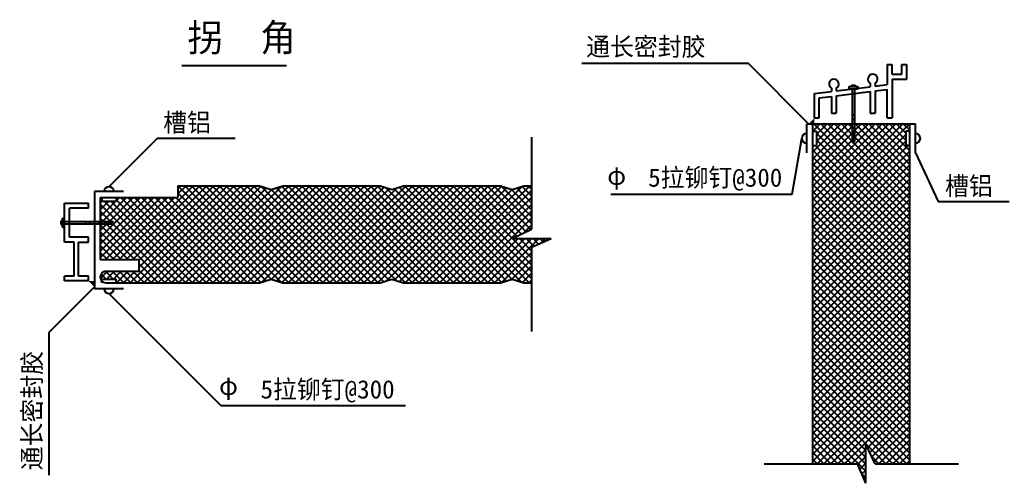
# Model space of a CAD drawing. Header units: metres. Extents: x 2286 to 19880, y 1529 to 20368.
# Drawn here: x 9431 to 19614, y 9491 to 14258 of the extents above; entities that cross this region are included whole.
import ezdxf

# ---------------------------------------------------------------- set-up
doc = ezdxf.new("R2010")
doc.units = ezdxf.units.M
for name, color, linetype in [('1', 2, 'Continuous'), ('2', 3, 'Continuous'), ('3', 4, 'Continuous'), ('4', 5, 'Continuous'), ('5', 6, 'Continuous')]:
    doc.layers.add(name, color=color, linetype=linetype)

msp = doc.modelspace()

# ---------------------------------------------------------------- linework, layer by layer
msp.add_line((11099.86, 13787.58), (12174.88, 13787.58))
at = {"layer": '1'}
for p, q in [((17529.64, 12887.77), (17529.64, 13187.77)), ((17529.64, 13187.77), (18649.64, 13187.77)), ((17589.64, 13187.77), (17589.64, 9687.77)), ((18589.64, 9687.77), (18589.64, 13187.77)), ((18649.64, 12887.77), (18649.64, 13187.77)), ((11059.28, 12550.74), (11059.28, 12430.74)), ((11059.28, 12550.74), (11899.28, 12550.74)), ((11899.28, 12550.74), (12019.28, 12510.74)), ((12019.28, 12510.74), (12139.28, 12550.74)), ((12139.28, 12550.74), (13139.28, 12550.74)), ((13139.28, 12550.74), (13259.28, 12510.74)), ((13259.28, 12510.74), (13379.28, 12550.74)), ((13379.28, 12550.74), (14379.28, 12550.74)), ((14379.28, 12550.74), (14499.28, 12510.74)), ((14499.28, 12510.74), (14619.28, 12550.74)), ((14619.28, 12550.74), (14699.28, 12550.74)), ((10199.28, 12490.74), (10199.28, 11490.74)), ((10499.28, 12490.74), (10199.28, 12490.74)), ((10259.28, 12430.74), (10259.28, 12150.74)), ((10259.28, 12430.74), (11059.28, 12430.74)), ((10259.28, 11910.74), (10259.28, 11790.74)), ((10259.28, 11790.74), (10659.28, 11790.74)), ((10659.28, 11670.74), (10659.28, 11790.74)), ((10319.28, 11670.74), (10659.28, 11670.74)), ((10319.28, 11550.74), (11899.28, 11550.74)), ((11899.28, 11550.74), (12019.28, 11590.74)), ((12019.28, 11590.74), (12139.28, 11550.74)), ((12139.28, 11550.74), (13139.28, 11550.74)), ((13139.28, 11550.74), (13259.28, 11590.74)), ((13259.28, 11590.74), (13379.28, 11550.74)), ((13379.28, 11550.74), (14379.28, 11550.74)), ((14379.28, 11550.74), (14499.28, 11590.74)), ((14499.28, 11590.74), (14619.28, 11550.74)), ((14619.28, 11550.74), (14699.28, 11550.74)), ((10499.28, 11490.74), (10199.28, 11490.74))]:
    msp.add_line(p, q, dxfattribs=at)
msp.add_arc((10319.28, 11610.74), 60, 90, 270, dxfattribs=at)
at = {"layer": '2'}
for p, q in [((16929.64, 13807.77), (15215.16, 13807.77)), ((17549.64, 13187.77), (16929.64, 13807.77)), ((10849.28, 13040.74), (10349.28, 12540.74)), ((10849.28, 13040.74), (11649.28, 13040.74)), ((14699.28, 13050.74), (14699.28, 12102.61)), ((17380.57, 12462.77), (17479.64, 13037.77)), ((17589.64, 13112.77), (17629.64, 13112.77)), ((17629.64, 13112.77), (17629.64, 12962.77)), ((18549.64, 13112.77), (18549.64, 12962.77)), ((18589.64, 13112.77), (18549.64, 13112.77)), ((17589.64, 12962.77), (17629.64, 12962.77)), ((18589.64, 12962.77), (18549.64, 12962.77)), ((18649.64, 12887.77), (18883.22, 12387.77)), ((10274.28, 12430.74), (10274.28, 12390.74)), ((10424.28, 12430.74), (10424.28, 12390.74)), ((15514.64, 12462.77), (17380.57, 12462.77)), ((10274.28, 12390.74), (10424.28, 12390.74)), ((18883.22, 12387.77), (19614.04, 12387.77)), ((14499.28, 12006.41), (14699.28, 12102.61)), ((14499.28, 12006.41), (14899.28, 12006.41)), ((14699.28, 11918.15), (14899.28, 12006.41)), ((14699.28, 11918.15), (14699.28, 11050.74)), ((14699.28, 11918.15), (14699.28, 11050.74)), ((10199.28, 11510.74), (9729.28, 11040.74)), ((10274.28, 11590.74), (10424.28, 11590.74)), ((10274.28, 11550.74), (10274.28, 11590.74)), ((10424.28, 11550.74), (10424.28, 11590.74)), ((11499.28, 10290.74), (10349.28, 11440.74)), ((9729.28, 11040.74), (9729.28, 9572.8)), ((11499.28, 10290.74), (13399.26, 10290.74)), ((18235.16, 9690.61), (18136.8, 9890.61)), ((18136.8, 9490.61), (18136.8, 9890.61)), ((17092.47, 9690.61), (18054.1, 9690.61)), ((18136.8, 9490.61), (18054.1, 9690.61)), ((18235.16, 9690.61), (19092.47, 9690.61)), ((18235.16, 9690.61), (19092.47, 9690.61))]:
    msp.add_line(p, q, dxfattribs=at)
for centre, start, end in [((17529.64, 13037.77), 90, 270), ((18649.64, 13037.77), 270, 90), ((10349.28, 12490.74), 0, 180), ((10349.28, 11490.74), 180, 0)]:
    msp.add_arc(centre, 50, start, end, dxfattribs=at)
for points in [[(17609.64, 13247.77), (17609.64, 13187.77), (17549.64, 13187.77)], [(10199.28, 11510.74), (10199.28, 11570.74), (10139.28, 11570.74)]]:
    msp.add_solid(points, dxfattribs=at)
at = {"layer": '5'}
for p, q in [((18359.64, 13797.77), (18359.64, 13591.52)), ((18359.64, 13797.77), (18409.64, 13797.77)), ((18409.64, 13697.77), (18409.64, 13797.77)), ((18509.64, 13697.77), (18509.64, 13797.77)), ((18509.64, 13797.77), (18559.64, 13797.77)), ((18559.64, 13647.77), (18559.64, 13797.77)), ((18409.64, 13697.77), (18509.64, 13697.77)), ((18409.64, 13647.77), (18559.64, 13647.77)), ((18409.64, 13647.77), (18409.64, 13247.77)), ((17784.64, 13554.47), (17784.64, 13519.65)), ((17834.64, 13525.9), (18184.64, 13569.65)), ((17834.64, 13554.47), (17834.64, 13525.9)), ((17964.64, 13570.27), (18054.64, 13570.27)), ((17964.64, 13570.27), (17964.64, 13547.77)), ((17964.64, 13547.77), (18054.64, 13547.77)), ((17991.64, 13583.77), (17991.64, 13570.27)), ((17991.64, 13583.77), (18027.64, 13583.77)), ((17996.14, 13547.77), (17996.14, 13005.27)), ((18023.14, 13547.77), (18023.14, 13005.27)), ((18027.64, 13583.77), (18027.64, 13570.27)), ((18054.64, 13570.27), (18054.64, 13547.77)), ((18184.64, 13604.47), (18184.64, 13569.65)), ((18234.64, 13604.47), (18234.64, 13575.9)), ((18234.64, 13575.9), (18359.64, 13591.52)), ((17609.64, 13497.77), (17784.64, 13519.65)), ((17609.64, 13247.77), (17609.64, 13497.77)), ((17659.64, 13454.02), (17784.64, 13469.65)), ((17659.64, 13247.77), (17659.64, 13454.02)), ((17784.64, 13469.65), (17784.64, 13297.77)), ((17834.64, 13475.9), (18184.64, 13519.65)), ((17834.64, 13475.9), (17834.64, 13297.77)), ((18184.64, 13519.65), (18184.64, 13297.77)), ((18234.64, 13525.9), (18359.64, 13541.52)), ((18234.64, 13525.9), (18234.64, 13297.77)), ((18359.64, 13247.77), (18359.64, 13541.52)), ((17609.64, 13247.77), (17659.64, 13247.77)), ((17784.64, 13297.77), (17834.64, 13297.77)), ((17996.14, 13275.27), (18023.14, 13284.27)), ((17996.14, 13230.27), (18023.14, 13239.27)), ((18184.64, 13297.77), (18234.64, 13297.77)), ((18359.64, 13247.77), (18409.64, 13247.77)), ((17589.64, 13178.85), (17598.56, 13187.77)), ((17589.64, 12896.01), (17881.4, 13187.77)), ((17589.64, 12825.3), (17952.11, 13187.77)), ((17589.64, 12542.46), (18234.96, 13187.77)), ((17589.64, 12471.75), (18305.67, 13187.77)), ((17589.64, 12401.03), (18376.38, 13187.77)), ((17589.64, 12330.32), (18447.09, 13187.77)), ((17589.64, 12259.61), (18517.8, 13187.77)), ((17589.64, 12188.9), (18588.51, 13187.77)), ((17589.64, 12754.59), (17996.14, 13161.09)), ((17594.27, 13112.77), (17669.27, 13187.77)), ((18589.64, 12202.61), (17604.48, 13187.77)), ((17629.64, 13077.43), (17739.98, 13187.77)), ((17629.64, 13006.72), (17810.69, 13187.77)), ((18589.64, 12273.32), (17675.19, 13187.77)), ((18589.64, 12344.03), (17745.9, 13187.77)), ((17996.14, 13008.24), (17816.61, 13187.77)), ((17996.14, 13078.96), (17887.32, 13187.77)), ((17996.14, 13149.67), (17958.03, 13187.77)), ((17996.14, 13185.27), (18023.14, 13194.27)), ((17996.14, 13140.27), (18023.14, 13149.27)), ((18023.14, 13117.38), (18093.53, 13187.77)), ((18023.14, 13046.67), (18164.24, 13187.77)), ((18589.64, 12626.88), (18028.74, 13187.77)), ((18589.64, 12697.59), (18099.45, 13187.77)), ((18589.64, 12768.3), (18170.16, 13187.77)), ((18589.64, 12839.01), (18240.87, 13187.77)), ((18589.64, 12909.72), (18311.58, 13187.77)), ((18549.64, 13020.43), (18382.29, 13187.77)), ((18549.64, 13091.14), (18453, 13187.77)), ((18589.64, 13121.85), (18523.72, 13187.77)), ((17608.77, 13112.77), (17589.64, 13131.9)), ((17589.64, 12683.88), (17996.14, 13090.38)), ((17589.64, 12118.19), (18549.64, 13078.19)), ((18589.64, 12131.9), (17629.64, 13091.9)), ((17996.14, 13118.11), (18023.14, 13118.11)), ((18023.14, 13118.11), (18002.89, 12997.77)), ((18589.64, 12556.17), (18023.14, 13122.67)), ((18589.64, 12485.46), (18023.14, 13051.96)), ((18584.22, 13112.77), (18589.64, 13118.19)), ((17589.64, 12613.17), (17996.14, 13019.67)), ((17589.64, 12047.48), (18549.64, 13007.48)), ((17589.64, 11976.77), (18575.64, 12962.77)), ((18589.64, 11990.48), (17617.34, 12962.77)), ((18589.64, 12061.19), (17629.64, 13021.19)), ((17996.14, 13005.27), (18009.64, 12990.27)), ((18009.64, 12990.27), (18023.14, 13005.27)), ((18589.64, 12414.74), (18011.76, 12992.63)), ((18589.64, 11919.77), (17589.64, 12919.77)), ((17589.64, 11906.06), (18589.64, 12906.06)), ((18589.64, 11849.06), (17589.64, 12849.06)), ((17589.64, 11835.35), (18589.64, 12835.35)), ((18589.64, 11778.35), (17589.64, 12778.35)), ((17589.64, 11764.64), (18589.64, 12764.64)), ((18589.64, 11707.64), (17589.64, 12707.64)), ((17589.64, 11693.93), (18589.64, 12693.93)), ((18589.64, 11636.93), (17589.64, 12636.93)), ((10454.53, 11790.74), (11214.53, 12550.74)), ((10525.24, 11790.74), (11285.24, 12550.74)), ((10568.08, 11550.74), (11568.08, 12550.74)), ((10595.95, 11790.74), (11355.95, 12550.74)), ((10638.79, 11550.74), (11638.79, 12550.74)), ((10659.28, 11783.35), (11426.66, 12550.74)), ((10659.28, 11712.64), (11497.37, 12550.74)), ((10709.5, 11550.74), (11709.5, 12550.74)), ((10780.21, 11550.74), (11780.21, 12550.74)), ((10850.93, 11550.74), (11850.93, 12550.74)), ((10921.64, 11550.74), (11916.05, 12545.15)), ((10992.35, 11550.74), (11969.08, 12527.47)), ((11059.28, 12536.9), (11073.11, 12550.74)), ((11059.28, 12466.19), (11143.82, 12550.74)), ((12018.55, 11590.49), (11059.28, 12549.77)), ((12123.89, 11555.87), (11129.02, 12550.74)), ((11133.77, 11550.74), (12131.01, 12547.98)), ((12199.73, 11550.74), (11199.73, 12550.74)), ((11204.48, 11550.74), (12204.48, 12550.74)), ((12270.44, 11550.74), (11270.44, 12550.74)), ((11275.19, 11550.74), (12275.19, 12550.74)), ((12341.15, 11550.74), (11341.15, 12550.74)), ((11345.9, 11550.74), (12345.9, 12550.74)), ((12411.86, 11550.74), (11411.86, 12550.74)), ((11416.61, 11550.74), (12416.61, 12550.74)), ((12482.57, 11550.74), (11482.57, 12550.74)), ((11487.32, 11550.74), (12487.32, 12550.74)), ((12553.28, 11550.74), (11553.28, 12550.74)), ((11558.03, 11550.74), (12558.03, 12550.74)), ((12623.99, 11550.74), (11623.99, 12550.74)), ((11628.74, 11550.74), (12628.74, 12550.74)), ((12694.7, 11550.74), (11694.7, 12550.74)), ((11699.45, 11550.74), (12699.45, 12550.74)), ((12765.42, 11550.74), (11765.42, 12550.74)), ((11770.16, 11550.74), (12770.16, 12550.74)), ((12836.13, 11550.74), (11836.13, 12550.74)), ((11840.88, 11550.74), (12840.88, 12550.74)), ((12906.84, 11550.74), (11910.62, 12546.96)), ((11917.74, 11556.89), (12911.59, 12550.74)), ((12021.54, 11589.98), (12982.3, 12550.74)), ((13048.26, 11550.74), (12071.01, 12527.98)), ((12074.57, 11572.3), (13053.01, 12550.74)), ((13118.97, 11550.74), (12124.05, 12545.66)), ((12127.61, 11554.63), (13123.72, 12550.74)), ((13177.08, 11563.34), (12189.68, 12550.74)), ((12194.43, 11550.74), (13180.64, 12536.95)), ((13230.11, 11581.02), (12260.39, 12550.74)), ((13307.01, 11574.82), (12331.1, 12550.74)), ((12335.85, 11550.74), (13314.14, 12529.02)), ((13401.81, 11550.74), (12401.81, 12550.74)), ((12406.56, 11550.74), (13406.56, 12550.74)), ((13472.52, 11550.74), (12472.52, 12550.74)), ((12477.27, 11550.74), (13477.27, 12550.74)), ((13543.23, 11550.74), (12543.23, 12550.74)), ((12547.98, 11550.74), (13547.98, 12550.74)), ((13613.94, 11550.74), (12613.94, 12550.74)), ((12618.69, 11550.74), (13618.69, 12550.74)), ((13684.65, 11550.74), (12684.65, 12550.74)), ((12689.4, 11550.74), (13689.4, 12550.74)), ((13755.36, 11550.74), (12755.36, 12550.74)), ((12760.11, 11550.74), (13760.11, 12550.74)), ((13826.08, 11550.74), (12826.08, 12550.74)), ((12830.82, 11550.74), (13830.82, 12550.74)), ((13896.79, 11550.74), (12896.79, 12550.74)), ((12901.54, 11550.74), (13901.54, 12550.74)), ((13967.5, 11550.74), (12967.5, 12550.74)), ((12972.25, 11550.74), (13972.25, 12550.74)), ((14038.21, 11550.74), (13038.21, 12550.74)), ((13042.96, 11550.74), (14042.96, 12550.74)), ((14108.92, 11550.74), (13108.92, 12550.74)), ((13113.67, 11550.74), (14113.67, 12550.74)), ((14179.63, 11550.74), (13199.8, 12530.56)), ((13206.93, 11573.29), (14184.38, 12550.74)), ((13286.14, 11581.78), (14255.09, 12550.74)), ((14321.05, 11550.74), (13335.61, 12536.18)), ((13339.17, 11564.11), (14325.8, 12550.74)), ((14388.64, 11553.86), (13391.76, 12550.74)), ((13396.51, 11550.74), (14392.2, 12546.43)), ((14441.67, 11571.54), (13462.47, 12550.74)), ((13467.22, 11550.74), (14445.23, 12528.75)), ((14494.71, 11589.21), (13533.18, 12550.74)), ((14596.2, 11558.43), (13603.89, 12550.74)), ((13608.64, 11550.74), (14603.32, 12545.42)), ((14674.6, 11550.74), (13674.6, 12550.74)), ((13679.35, 11550.74), (14679.35, 12550.74)), ((14699.28, 11596.77), (13745.31, 12550.74)), ((14699.28, 11667.49), (13816.02, 12550.74)), ((14699.28, 11738.2), (13886.74, 12550.74)), ((14501.27, 12006.91), (13957.45, 12550.74)), ((14547.74, 12031.15), (14028.16, 12550.74)), ((14595.79, 12053.81), (14098.87, 12550.74)), ((14642.51, 12077.8), (14169.58, 12550.74)), ((14691.42, 12099.61), (14240.29, 12550.74)), ((14699.28, 12162.46), (14311, 12550.74)), ((14699.28, 12233.17), (14382.93, 12549.52)), ((14699.28, 12374.59), (14547.17, 12526.7)), ((14699.28, 12445.3), (14600.2, 12544.38)), ((14699.28, 12516.01), (14664.55, 12550.74)), ((17589.64, 11623.22), (18589.64, 12623.22)), ((18589.64, 11566.22), (17589.64, 12566.22)), ((17589.64, 11552.51), (18589.64, 12552.51)), ((10259.28, 12019.75), (10670.27, 12430.74)), ((10259.28, 11949.04), (10740.98, 12430.74)), ((10259.28, 11878.33), (10811.69, 12430.74)), ((10259.28, 11807.62), (10882.4, 12430.74)), ((10274.28, 12415.53), (10259.28, 12430.53)), ((10282.34, 12184.24), (10528.84, 12430.74)), ((10313.11, 11790.74), (10953.11, 12430.74)), ((10353.05, 12184.24), (10599.55, 12430.74)), ((10383.82, 11790.74), (11023.82, 12430.74)), ((10424.28, 12396.88), (10458.13, 12430.74)), ((11351.2, 11550.74), (10471.2, 12430.74)), ((11421.91, 11550.74), (10541.91, 12430.74)), ((11492.62, 11550.74), (10612.62, 12430.74)), ((11563.33, 11550.74), (10683.33, 12430.74)), ((11634.04, 11550.74), (10754.04, 12430.74)), ((11704.75, 11550.74), (10824.75, 12430.74)), ((11775.47, 11550.74), (10895.47, 12430.74)), ((11846.18, 11550.74), (10966.18, 12430.74)), ((11912.48, 11555.14), (11036.89, 12430.74)), ((11965.52, 11572.82), (11059.28, 12479.06)), ((11063.06, 11550.74), (12024.95, 12512.63)), ((12977.55, 11550.74), (12016.68, 12511.6)), ((12265.14, 11550.74), (13233.67, 12519.27)), ((14250.34, 11550.74), (13282.57, 12518.5)), ((13537.93, 11550.74), (14498.27, 12511.07)), ((13750.06, 11550.74), (14699.28, 12499.95)), ((13820.77, 11550.74), (14699.28, 12429.24)), ((14699.28, 12303.88), (14488.99, 12514.16)), ((18589.64, 11495.51), (17589.64, 12495.51)), ((17589.64, 11481.8), (18589.64, 12481.8)), ((18589.64, 11424.79), (17589.64, 12424.79)), ((9892.4, 12370.74), (10139.28, 12370.74)), ((9892.4, 11970.74), (9892.4, 12370.74)), ((10139.28, 12320.74), (10139.28, 12370.74)), ((10259.28, 12373.3), (10276.71, 12390.74)), ((10259.28, 12302.59), (10347.42, 12390.74)), ((10259.28, 12231.88), (10418.13, 12390.74)), ((11068.36, 11550.74), (10259.28, 12359.82)), ((11139.07, 11550.74), (10299.07, 12390.74)), ((11209.78, 11550.74), (10369.78, 12390.74)), ((11280.49, 11550.74), (10424.28, 12406.95)), ((13891.48, 11550.74), (14699.28, 12358.53)), ((17589.64, 11411.09), (18589.64, 12411.09)), ((18589.64, 11354.08), (17589.64, 12354.08)), ((17589.64, 11340.37), (18589.64, 12340.37)), ((10139.28, 12320.74), (9942.4, 12320.74)), ((9942.4, 12020.74), (9942.4, 12320.74)), ((10364.15, 12184.24), (10259.28, 12289.11)), ((13962.2, 11550.74), (14699.28, 12287.82)), ((18589.64, 11283.37), (17589.64, 12283.37)), ((17589.64, 11269.66), (18589.64, 12269.66)), ((9856.4, 12152.74), (9856.4, 12188.74)), ((9856.4, 12188.74), (9869.9, 12188.74)), ((9856.4, 12152.74), (9869.9, 12152.74)), ((9869.9, 12125.74), (9869.9, 12215.74)), ((9869.9, 12215.74), (9892.4, 12215.74)), ((9869.9, 12125.74), (9892.4, 12125.74)), ((9892.4, 12125.74), (9892.4, 12215.74)), ((9892.4, 12184.24), (10384.9, 12184.24)), ((9892.4, 12157.24), (10384.9, 12157.24)), ((10114.9, 12157.24), (10105.9, 12184.24)), ((10159.9, 12157.24), (10150.9, 12184.24)), ((10204.9, 12157.24), (10195.9, 12184.24)), ((10249.9, 12157.24), (10240.9, 12184.24)), ((10293.44, 12184.24), (10259.28, 12218.4)), ((10259.28, 12090.46), (10326.05, 12157.24)), ((10259.28, 12150.74), (10259.28, 11910.74)), ((10616.23, 11790.74), (10259.28, 12147.69)), ((10272.07, 12157.24), (10272.07, 12184.24)), ((10272.07, 12184.24), (10392.4, 12163.99)), ((10926.94, 11550.74), (10320.44, 12157.24)), ((10399.9, 12170.74), (10384.9, 12184.24)), ((10384.9, 12157.24), (10399.9, 12170.74)), ((10997.65, 11550.74), (10388.19, 12160.2)), ((14032.91, 11550.74), (14699.28, 12217.11)), ((14616.02, 12063.14), (14699.28, 12146.4)), ((18589.64, 11212.66), (17589.64, 12212.66)), ((17589.64, 11198.95), (18589.64, 12198.95)), ((18589.64, 11141.95), (17589.64, 12141.95)), ((17589.64, 11128.24), (18589.64, 12128.24)), ((10139.28, 12020.74), (9942.4, 12020.74)), ((10139.28, 11970.74), (10139.28, 12020.74)), ((10545.52, 11790.74), (10259.28, 12076.98)), ((18589.64, 11071.24), (17589.64, 12071.24)), ((17589.64, 11057.53), (18589.64, 12057.53)), ((9992.4, 11970.74), (9892.4, 11970.74)), ((9992.4, 11620.74), (9992.4, 11970.74)), ((10036.15, 11620.74), (10036.15, 11970.74)), ((10036.15, 11970.74), (10139.28, 11970.74)), ((10474.81, 11790.74), (10259.28, 12006.27)), ((10404.09, 11790.74), (10259.28, 11935.56)), ((14103.62, 11550.74), (14559.29, 12006.41)), ((14174.33, 11550.74), (14630, 12006.41)), ((14245.04, 11550.74), (14700.71, 12006.41)), ((14315.75, 11550.74), (14732.69, 11967.68)), ((14699.28, 11808.91), (14501.77, 12006.41)), ((14699.28, 11879.62), (14572.48, 12006.41)), ((14721.37, 11928.23), (14643.19, 12006.41)), ((14770.53, 11949.78), (14713.9, 12006.41)), ((14728.81, 11963.79), (14771.42, 12006.41)), ((14819.71, 11971.32), (14784.61, 12006.41)), ((14798.07, 11962.34), (14842.13, 12006.41)), ((14868.5, 11993.24), (14855.33, 12006.41)), ((18589.64, 11000.53), (17589.64, 12000.53)), ((17589.64, 10986.82), (18589.64, 11986.82)), ((18589.64, 10929.82), (17589.64, 11929.82)), ((17589.64, 10916.11), (18589.64, 11916.11)), ((10333.38, 11790.74), (10259.28, 11864.84)), ((14390.05, 11554.33), (14699.28, 11863.55)), ((18589.64, 10859.11), (17589.64, 11859.11)), ((17589.64, 10845.4), (18589.64, 11845.4)), ((10262.67, 11790.74), (10259.28, 11794.13)), ((10856.23, 11550.74), (10659.28, 11747.69)), ((14496.12, 11589.68), (14699.28, 11792.84)), ((14550.73, 11573.59), (14699.28, 11722.13)), ((18589.64, 10788.4), (17589.64, 11788.4)), ((17589.64, 10774.69), (18589.64, 11774.69)), ((18589.64, 10717.69), (17589.64, 11717.69)), ((9992.4, 11620.74), (9892.4, 11620.74)), ((9892.4, 11570.74), (9892.4, 11620.74)), ((10139.28, 11620.74), (10036.15, 11620.74)), ((10139.28, 11570.74), (10139.28, 11620.74)), ((10260.86, 11597.06), (10334.53, 11670.74)), ((10321.25, 11590.74), (10268.81, 11643.18)), ((10391.96, 11590.74), (10312.36, 11670.34)), ((10325.24, 11590.74), (10405.24, 11670.74)), ((10502.67, 11550.74), (10382.67, 11670.74)), ((10395.95, 11590.74), (10475.95, 11670.74)), ((10426.66, 11550.74), (10546.66, 11670.74)), ((10573.38, 11550.74), (10453.38, 11670.74)), ((10497.37, 11550.74), (10617.37, 11670.74)), ((10644.09, 11550.74), (10524.09, 11670.74)), ((10714.81, 11550.74), (10594.81, 11670.74)), ((10785.52, 11550.74), (10659.28, 11676.98)), ((14603.76, 11555.91), (14699.28, 11651.42)), ((17589.64, 10703.98), (18589.64, 11703.98)), ((18589.64, 10646.98), (17589.64, 11646.98)), ((17589.64, 10633.27), (18589.64, 11633.27)), ((10139.28, 11570.74), (9892.4, 11570.74)), ((10431.96, 11550.74), (10424.28, 11558.42)), ((14669.3, 11550.74), (14699.28, 11580.71)), ((18589.64, 10576.27), (17589.64, 11576.27)), ((17589.64, 10562.56), (18589.64, 11562.56)), ((18589.64, 10505.56), (17589.64, 11505.56)), ((17589.64, 10491.85), (18589.64, 11491.85)), ((18589.64, 10434.85), (17589.64, 11434.85)), ((17589.64, 10421.14), (18589.64, 11421.14)), ((18589.64, 10364.13), (17589.64, 11364.13)), ((17589.64, 10350.43), (18589.64, 11350.43)), ((18589.64, 10293.42), (17589.64, 11293.42)), ((17589.64, 10279.71), (18589.64, 11279.71)), ((18589.64, 10222.71), (17589.64, 11222.71)), ((17589.64, 10209), (18589.64, 11209)), ((18589.64, 10152), (17589.64, 11152)), ((17589.64, 10138.29), (18589.64, 11138.29)), ((18589.64, 10081.29), (17589.64, 11081.29)), ((17589.64, 10067.58), (18589.64, 11067.58)), ((18589.64, 10010.58), (17589.64, 11010.58)), ((17589.64, 9996.87), (18589.64, 10996.87)), ((18589.64, 9939.87), (17589.64, 10939.87)), ((17589.64, 9926.16), (18589.64, 10926.16)), ((18589.64, 9869.16), (17589.64, 10869.16)), ((17589.64, 9855.45), (18589.64, 10855.45)), ((18589.64, 9798.45), (17589.64, 10798.45)), ((17589.64, 9784.74), (18589.64, 10784.74)), ((18589.64, 9727.74), (17589.64, 10727.74)), ((17589.64, 9714.03), (18589.64, 10714.03)), ((18556.05, 9690.61), (17589.64, 10657.03)), ((17636.93, 9690.61), (18589.64, 10643.32)), ((18485.34, 9690.61), (17589.64, 10586.32)), ((18414.63, 9690.61), (17589.64, 10515.61)), ((17707.64, 9690.61), (18589.64, 10572.61)), ((17778.35, 9690.61), (18589.64, 10501.9)), ((18343.92, 9690.61), (17589.64, 10444.9)), ((17849.06, 9690.61), (18589.64, 10431.19)), ((18136.8, 9827.02), (17589.64, 10374.19)), ((18136.8, 9756.31), (17589.64, 10303.47)), ((17919.77, 9690.61), (18589.64, 10360.48)), ((18155.06, 9855.19), (18589.64, 10289.77)), ((18136.8, 9685.6), (17589.64, 10232.76)), ((18178.52, 9807.94), (18589.64, 10219.05)), ((18096.67, 9655.02), (17589.64, 10162.05)), ((17990.37, 9690.61), (17589.64, 10091.34)), ((18201.68, 9760.39), (18589.64, 10148.34)), ((17919.66, 9690.61), (17589.64, 10020.63)), ((18225.26, 9713.25), (18589.64, 10077.63)), ((18273.33, 9690.61), (18589.64, 10006.92)), ((17848.95, 9690.61), (17589.64, 9949.92)), ((17778.24, 9690.61), (17589.64, 9879.21)), ((18344.04, 9690.61), (18589.64, 9936.21)), ((17707.53, 9690.61), (17589.64, 9808.5)), ((17990.48, 9690.61), (18136.8, 9836.93)), ((18414.75, 9690.61), (18589.64, 9865.5)), ((18485.46, 9690.61), (18589.64, 9794.79)), ((17636.82, 9690.61), (17589.64, 9737.79)), ((18055.94, 9685.35), (18136.8, 9766.22)), ((18076.96, 9635.66), (18136.8, 9695.51)), ((18203.09, 9760.73), (18200.43, 9763.39)), ((18273.21, 9690.61), (18203.1, 9760.72)), ((18556.17, 9690.61), (18589.64, 9724.08)), ((18136.8, 9614.89), (18095.37, 9656.32)), ((18097.62, 9585.61), (18136.8, 9624.8)), ((18136.8, 9544.18), (18099.03, 9581.95)), ((18117.98, 9535.26), (18136.8, 9554.09))]:
    msp.add_line(p, q, dxfattribs=at)
for centre in [(17809.64, 13597.77), (18209.64, 13647.77)]:
    msp.add_arc(centre, 50, 300, 240, dxfattribs=at)

# ---------------------------------------------------------------- texts
at = {"layer": '3'}
msp.add_text('通长密封胶', height=189, rotation=90, dxfattribs=at).set_placement((9650.4, 9622.63))
at = {"layer": '4'}
for s, height, p in [('拐  角', 282, (11156.53, 13933.27)), ('通长密封胶', 189, (15259.99, 13886.65)), ('槽铝', 189, (10907.22, 13106.71)), ('φ', 189, (15476.85, 12560.55)), ('   5拉铆钉@300', 189, (15512.87, 12540.38)), ('槽铝', 189, (18953.58, 12453.75)), ('φ', 189, (11481.77, 10397.63)), ('   5拉铆钉@300', 189, (11523.47, 10361.89))]:
    msp.add_text(s, height=height, dxfattribs=at).set_placement(p)

doc.saveas('drawing.dxf')
